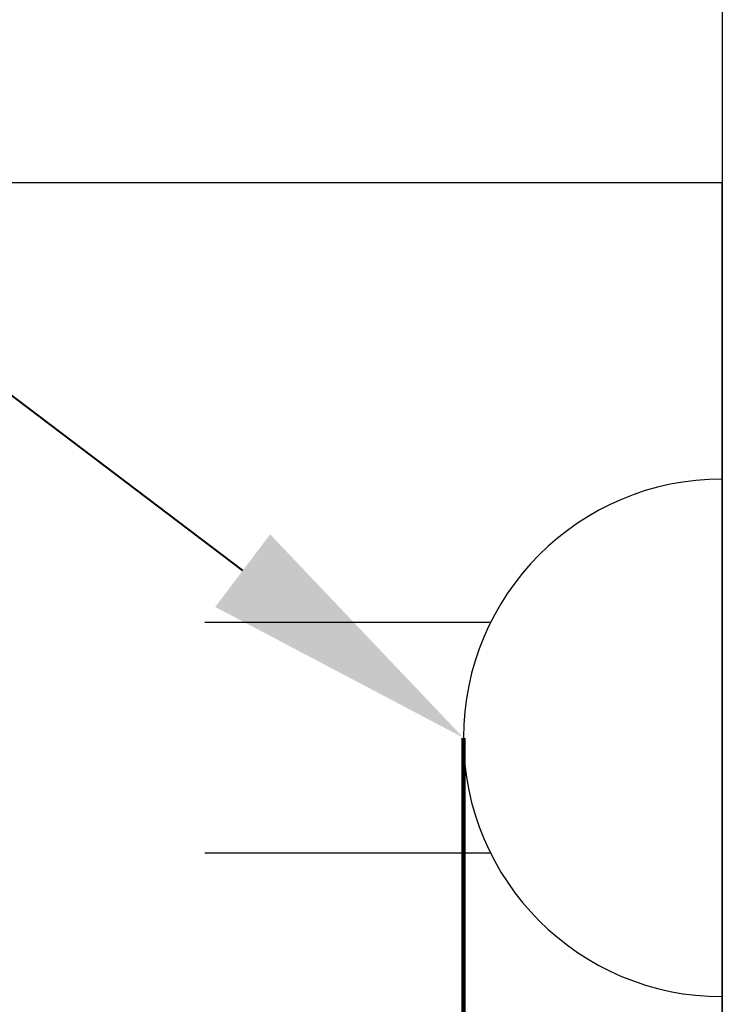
# Model space of a CAD drawing. Header units: metres. Extents: x 75097 to 220695, y -1557923 to -1361206.
# Drawn here: x 112110 to 112617, y -1421404 to -1420694 of the extents above; entities that cross this region are included whole.
import ezdxf
from ezdxf import colors
from ezdxf.entities.mleader import LeaderData, LeaderLine
from ezdxf.math import Vec2, Vec3

# ---------------------------------------------------------------- set-up
doc = ezdxf.new("R2010")
doc.units = ezdxf.units.M
doc.layers.get('0').update_dxf_attribs({"lineweight": 0})
for name, color, linetype, lineweight in [('A-100 - Copy$0$Medical Equipment and Furniture', 8, 'Continuous', 0), ('A-100 - Copy$0$NEW Wall', 8, 'Continuous', 5), ('A-100 - Copy$0$Walls', 8, 'Continuous', 0)]:
    doc.layers.add(name, color=color, linetype=linetype, lineweight=lineweight)
doc.layers.add('E-POWR', color=7, linetype='Continuous', lineweight=9, true_color=0x4e7e3e)
doc.layers.add('E-PW', color=7, linetype='Continuous', lineweight=9, true_color=0x4e7e3e)
doc.styles.get("Standard").update_dxf_attribs({"font": 'GOTHIC.TTF'})

# ---------------------------------------------------------------- blocks, each defined once
blk = doc.blocks.new('GI-041_dwg_E-SKT2-3902840-GI-041')
at = {"layer": 'E-POWR'}
blk.add_line((0.1982, -0.00002), (-0.1982, -0.00002), dxfattribs=at)
at = {"layer": 'E-PW'}
for p, q in [((-0.08788, 0.17652), (-0.08788, 0.39435)), ((0.08779, 0.17657), (0.08779, 0.3944)), ((-0.14657, -0.00004), (0.14657, -0.00004))]:
    blk.add_line(p, q, dxfattribs=at)
blk.add_arc((0, 0), 0.19719, 0.0142, 180.0142, dxfattribs=at)
blk = doc.blocks.new('*X118')
for p, q in [((13, 1), (13, 1)), ((13, 1), (13, 1)), ((13, 1), (13, 1)), ((13, 1), (13, 1)), ((13, 1), (13, 1)), ((13, 1), (13, 1)), ((13, 1), (13, 1)), ((13, 1), (13, 1)), ((13, 1), (13, 1)), ((13, 1), (13, 1)), ((13, 1), (13, 1)), ((13, 1), (13, 1)), ((13, 1), (13, 1)), ((13, 1), (13, 1)), ((13, 1), (13, 1)), ((13, 1), (14, 1)), ((13, 1), (14, 1)), ((13, 1), (14, 1)), ((13, 1), (13, 1)), ((13, 1), (13, 1)), ((13, 1), (13, 1)), ((13, 1), (13, 1)), ((13, 1), (13, 1)), ((13, 1), (13, 1)), ((13, 1), (13, 1)), ((13, 1), (13, 1)), ((13, 1), (13, 1)), ((13, 1), (13, 1)), ((13, 1), (13, 1)), ((13, 1), (13, 1)), ((13, 1), (13, 1)), ((13, 1), (13, 1)), ((13, 1), (13, 1)), ((13, 1), (13, 1)), ((13, 1), (13, 1)), ((13, 1), (13, 1)), ((13, 1), (13, 1)), ((13, 1), (13, 1)), ((13, 1), (13, 1)), ((13, 1), (13, 1)), ((13, 1), (13, 1)), ((13, 1), (13, 1)), ((13, 1), (13, 1)), ((13, 1), (13, 1)), ((13, 1), (13, 1)), ((13, 1), (13, 1)), ((13, 1), (13, 1)), ((13, 1), (13, 1)), ((13, 1), (13, 1)), ((13, 1), (13, 1)), ((13, 1), (13, 1)), ((13, 1), (13, 1)), ((13, 1), (13, 1)), ((13, 1), (13, 1)), ((13, 1), (13, 1)), ((13, 1), (13, 1)), ((13, 1), (13, 1)), ((13, 1), (13, 1)), ((13, 1), (13, 1)), ((13, 1), (13, 1)), ((13, 1), (13, 1)), ((13, 1), (13, 1)), ((13, 1), (13, 1)), ((13, 1), (13, 1)), ((13, 1), (13, 1)), ((13, 1), (13, 1)), ((13, 1), (13, 1)), ((13, 1), (13, 1)), ((13, 1), (13, 1)), ((13, 1), (13, 1)), ((13, 1), (13, 1)), ((13, 1), (13, 1)), ((13, 1), (13, 1)), ((13, 1), (13, 1)), ((13, 1), (13, 1)), ((13, 1), (13, 1)), ((13, 1), (13, 1)), ((13, 1), (13, 1)), ((13, 1), (13, 1)), ((13, 1), (13, 1)), ((13, 1), (13, 1)), ((13, 1), (13, 1)), ((13, 1), (13, 1)), ((13, 1), (13, 1)), ((13, 1), (13, 1)), ((13, 1), (13, 1)), ((13, 1), (13, 1)), ((13, 1), (13, 1)), ((13, 1), (13, 1)), ((13, 1), (13, 1)), ((13, 1), (13, 1)), ((13, 1), (13, 1)), ((13, 1), (13, 1)), ((13, 1), (13, 1)), ((13, 1), (13, 1)), ((13, 1), (13, 1)), ((13, 1), (13, 1)), ((13, 1), (13, 1)), ((13, 1), (13, 1)), ((13, 1), (13, 1)), ((13, 1), (13, 1)), ((13, 1), (13, 1)), ((13, 1), (13, 1)), ((13, 1), (13, 1)), ((13, 1), (13, 1)), ((13, 1), (13, 1)), ((13, 1), (13, 1)), ((13, 1), (13, 1)), ((13, 1), (13, 1)), ((13, 1), (13, 1)), ((13, 1), (13, 1)), ((13, 1), (13, 1)), ((13, 1), (13, 1)), ((13, 1), (13, 1)), ((13, 1), (13, 1)), ((13, 1), (13, 1)), ((13, 1), (13, 1)), ((13, 1), (13, 1)), ((13, 1), (13, 1)), ((13, 1), (13, 1)), ((13, 1), (13, 1)), ((13, 1), (13, 1)), ((13, 1), (13, 1)), ((13, 1), (14, 1)), ((13, 0), (13, 0)), ((13, 0), (13, 0)), ((13, 0), (13, 0)), ((13, 0), (13, 0)), ((13, 0), (13, 0)), ((13, 0), (13, 0)), ((13, 0), (13, 0)), ((13, 0), (13, 0)), ((13, 0), (13, 0)), ((13, 0), (13, 0)), ((13, 0), (13, 0)), ((13, 0), (13, 0)), ((13, 0), (13, 0)), ((13, 0), (13, 0)), ((13, 0), (13, 0)), ((13, 0), (13, 0)), ((13, 0), (13, 0)), ((13, 0), (13, 0)), ((13, 0), (13, 0)), ((13, 0), (13, 0)), ((13, 0), (13, 0)), ((13, 0), (13, 0)), ((13, 0), (13, 0)), ((13, 0), (13, 0)), ((13, 0), (13, 0)), ((13, 0), (13, 0)), ((13, 0), (13, 0)), ((13, 0), (13, 0)), ((13, 0), (13, 0)), ((13, 0), (13, 0)), ((13, 0), (13, 0)), ((13, 0), (13, 0)), ((13, 0), (13, 0)), ((13, 0), (13, 0)), ((13, 0), (13, 0)), ((13, 0), (13, 0)), ((13, 0), (13, 0)), ((13, 0), (13, 0)), ((13, 0), (13, 0)), ((13, 0), (13, 0)), ((13, 0), (13, 0)), ((13, 0), (13, 0)), ((13, 0), (13, 0)), ((13, 0), (13, 0)), ((13, 0), (13, 0)), ((13, 0), (13, 0)), ((13, 0), (13, 0)), ((13, 0), (13, 0)), ((13, 0), (14, 0)), ((13, 0), (14, 0)), ((13, 0), (13, 0)), ((13, 0), (14, 0)), ((14, 1), (14, 1)), ((14, 1), (14, 1)), ((14, 1), (14, 1)), ((14, 1), (14, 1)), ((14, 1), (14, 1)), ((14, 1), (14, 1)), ((14, 1), (14, 1)), ((14, 1), (14, 1)), ((14, 1), (14, 1)), ((14, 1), (14, 1)), ((14, 1), (14, 1)), ((14, 1), (14, 1)), ((14, 1), (14, 1)), ((14, 1), (14, 1)), ((14, 1), (14, 1)), ((14, 1), (14, 1)), ((14, 1), (14, 1)), ((14, 1), (14, 1)), ((14, 1), (14, 1)), ((14, 1), (14, 1)), ((14, 1), (14, 1)), ((14, 1), (14, 1)), ((14, 1), (14, 1)), ((14, 1), (14, 1)), ((14, 1), (14, 1)), ((14, 1), (14, 1)), ((14, 1), (14, 1)), ((14, 1), (14, 1)), ((14, 1), (14, 1)), ((14, 1), (14, 1)), ((14, 1), (14, 1)), ((14, 1), (14, 1)), ((14, 1), (14, 1)), ((14, 1), (14, 1)), ((14, 1), (14, 1)), ((14, 1), (14, 1)), ((14, 1), (14, 1)), ((14, 1), (14, 1)), ((14, 1), (14, 1)), ((14, 1), (14, 1)), ((14, 1), (14, 1)), ((14, 1), (14, 1)), ((14, 1), (14, 1)), ((14, 1), (14, 1)), ((14, 1), (14, 1)), ((14, 1), (14, 1)), ((14, 1), (14, 1)), ((14, 1), (14, 1)), ((14, 1), (14, 1)), ((14, 1), (14, 1)), ((14, 1), (14, 1)), ((14, 1), (14, 1)), ((14, 1), (14, 1)), ((14, 1), (14, 1)), ((14, 1), (14, 1)), ((14, 1), (14, 1)), ((14, 1), (14, 1)), ((14, 1), (14, 1)), ((14, 1), (14, 1)), ((14, 1), (14, 1)), ((14, 1), (14, 1)), ((14, 1), (14, 1)), ((14, 1), (14, 1)), ((14, 1), (14, 1)), ((14, 1), (14, 1)), ((14, 1), (14, 1)), ((14, 1), (14, 1)), ((14, 1), (14, 1)), ((14, 1), (14, 1)), ((14, 1), (14, 1)), ((14, 1), (14, 1)), ((14, 1), (14, 1)), ((14, 1), (14, 1)), ((14, 1), (14, 1)), ((14, 1), (14, 1)), ((14, 1), (14, 1)), ((14, 1), (14, 1)), ((14, 1), (14, 1)), ((14, 1), (14, 1)), ((14, 1), (14, 1)), ((14, 1), (14, 1)), ((14, 1), (14, 1)), ((14, 1), (14, 1)), ((14, 1), (14, 1)), ((14, 1), (14, 1)), ((14, 1), (14, 1)), ((14, 1), (14, 1)), ((14, 1), (14, 1)), ((14, 1), (14, 1)), ((14, 1), (14, 1)), ((14, 1), (14, 1)), ((14, 1), (14, 1)), ((14, 1), (14, 1)), ((14, 1), (14, 1)), ((14, 0), (14, 0)), ((14, 0), (14, 0)), ((14, 0), (14, 0)), ((14, 0), (14, 0)), ((14, 0), (14, 0)), ((14, 0), (14, 0)), ((14, 0), (14, 0)), ((14, 0), (14, 0)), ((14, 0), (14, 0)), ((14, 0), (14, 0)), ((14, 0), (14, 0)), ((14, 0), (14, 0)), ((14, 0), (14, 0)), ((14, 0), (14, 0)), ((14, 0), (14, 0)), ((14, 0), (14, 0)), ((14, 0), (14, 0)), ((14, 0), (14, 0)), ((14, 0), (14, 0)), ((14, 0), (14, 0)), ((14, 0), (14, 0)), ((14, 0), (14, 0)), ((14, 0), (14, 0)), ((14, 0), (14, 0)), ((14, 0), (14, 0)), ((14, 0), (14, 0)), ((14, 0), (14, 0)), ((14, 0), (14, 0)), ((14, 0), (14, 0)), ((14, 0), (14, 0)), ((14, 0), (14, 0)), ((14, 0), (14, 0)), ((14, 0), (14, 0)), ((14, 0), (14, 0)), ((14, 0), (14, 0)), ((14, 0), (14, 0)), ((14, 0), (14, 0)), ((14, 0), (14, 0)), ((14, 0), (14, 0)), ((14, 0), (14, 0)), ((14, 0), (14, 0)), ((14, 0), (14, 0)), ((14, 0), (14, 0)), ((14, 0), (14, 0)), ((14, 0), (14, 0)), ((14, 0), (14, 0)), ((14, 0), (14, 0)), ((14, 0), (14, 0)), ((13, 0), (13, 0)), ((13, 0), (14, 0)), ((13, 0), (13, 0)), ((13, 0), (14, 0)), ((13, 0), (13, 0)), ((13, 0), (14, 0)), ((13, 0), (13, 0)), ((13, 0), (13, 0)), ((13, 0), (13, 0)), ((13, 0), (13, 0)), ((13, 0), (14, 0)), ((13, 0), (13, 0)), ((13, 0), (14, 0)), ((13, 0), (13, 0)), ((13, 0), (14, 0)), ((13, 0), (13, 0)), ((13, 0), (14, 0)), ((13, 0), (13, 0)), ((13, 0), (14, 0)), ((13, 0), (13, 0)), ((13, 0), (14, 0)), ((13, 0), (13, 0)), ((13, 0), (14, 0)), ((13, 0), (13, 0)), ((13, 0), (13, 0)), ((13, 0), (13, 0)), ((13, 0), (14, 0)), ((13, 0), (13, 0)), ((13, 0), (14, 0)), ((13, 0), (13, 0)), ((13, 0), (14, 0)), ((13, 0), (13, 0)), ((13, 0), (14, 0)), ((13, 0), (13, 0)), ((13, 0), (13, 0)), ((13, 0), (13, 0)), ((13, 0), (13, 0)), ((13, 0), (13, 0)), ((13, 0), (13, 0)), ((13, 0), (13, 0)), ((13, 0), (13, 0)), ((13, 0), (13, 0)), ((13, 0), (13, 0)), ((13, 0), (13, 0)), ((13, 0), (13, 0)), ((13, 0), (13, 0)), ((13, 0), (13, 0)), ((13, 0), (13, 0)), ((13, 0), (13, 0)), ((13, 0), (13, 0)), ((13, 0), (13, 0)), ((13, 0), (13, 0)), ((13, 0), (13, 0)), ((13, 0), (13, 0)), ((13, 0), (13, 0)), ((13, 0), (13, 0)), ((13, 0), (13, 0)), ((13, 0), (13, 0)), ((13, 0), (13, 0)), ((13, 0), (13, 0)), ((13, 0), (13, 0)), ((13, 0), (13, 0)), ((13, 0), (13, 0)), ((13, 0), (13, 0)), ((13, -1), (13, -1)), ((13, -1), (13, -1)), ((13, -1), (13, -1)), ((13, -1), (13, -1)), ((13, -1), (13, -1)), ((13, -1), (14, -1)), ((13, -1), (13, -1)), ((14, 0), (14, 0)), ((14, 0), (14, 0)), ((14, 0), (14, 0)), ((14, 0), (14, 0)), ((14, 0), (14, 0)), ((14, 0), (14, 0)), ((14, 0), (14, 0)), ((14, 0), (14, 0)), ((14, 0), (14, 0)), ((14, 0), (14, 0)), ((14, 0), (14, 0)), ((14, 0), (14, 0)), ((14, 0), (14, 0)), ((14, 0), (14, 0)), ((14, 0), (14, 0)), ((13, 0), (14, 0)), ((14, 0), (14, 0)), ((14, 0), (14, 0)), ((14, 0), (14, 0)), ((14, 0), (14, 0)), ((14, 0), (14, 0)), ((14, 0), (14, 0)), ((14, 0), (14, 0)), ((14, 0), (14, 0)), ((14, 0), (14, 0)), ((14, 0), (14, 0)), ((14, 0), (14, 0)), ((14, 0), (14, 0)), ((14, 0), (14, 0)), ((14, 0), (14, 0)), ((14, 0), (14, 0)), ((14, 0), (14, 0)), ((14, 0), (14, 0)), ((14, 0), (14, 0)), ((14, 0), (14, 0)), ((14, 0), (14, 0)), ((14, 0), (14, 0)), ((14, 0), (14, 0)), ((14, 0), (14, 0)), ((14, 0), (14, 0)), ((14, 0), (14, 0)), ((14, 0), (14, 0)), ((14, 0), (14, 0)), ((14, 0), (14, 0)), ((14, 0), (14, 0)), ((14, 0), (14, 0)), ((14, 0), (14, 0)), ((14, 0), (14, 0)), ((14, 0), (14, 0)), ((14, 0), (14, 0)), ((14, -1), (14, -1)), ((14, -1), (14, -1)), ((14, -1), (14, -1)), ((14, -1), (14, -1)), ((14, -1), (14, -1))]:
    blk.add_line(p, q)
blk = doc.blocks.new('*X117')
for p, q in [((5, 3), (5, 3)), ((5, 3), (5, 3)), ((5, 3), (5, 3)), ((5, 3), (5, 3)), ((5, 3), (5, 3)), ((5, 3), (5, 3)), ((5, 3), (5, 3)), ((5, 3), (5, 3)), ((5, 3), (5, 3)), ((5, 3), (5, 3)), ((5, 3), (5, 3)), ((5, 3), (5, 3)), ((5, 3), (5, 3)), ((5, 3), (5, 3)), ((5, 3), (5, 3)), ((5, 3), (5, 3)), ((5, 3), (5, 3)), ((5, 3), (5, 3)), ((5, 3), (5, 3)), ((5, 3), (5, 3)), ((5, 3), (5, 3)), ((5, 3), (5, 3)), ((5, 3), (5, 3)), ((5, 3), (5, 3)), ((5, 3), (5, 3)), ((5, 3), (5, 3)), ((5, 3), (5, 3)), ((5, 3), (5, 3)), ((5, 3), (5, 3)), ((5, 3), (5, 3)), ((5, 3), (5, 3)), ((5, 3), (5, 3)), ((5, 3), (5, 3)), ((5, 3), (5, 3)), ((5, 3), (5, 3)), ((5, 3), (5, 3)), ((5, 3), (5, 3)), ((5, 3), (5, 3)), ((5, 3), (5, 3)), ((5, 3), (5, 3)), ((5, 3), (5, 3)), ((5, 3), (5, 3)), ((5, 3), (5, 3)), ((5, 3), (5, 3)), ((5, 3), (5, 3)), ((5, 3), (5, 3)), ((5, 3), (5, 3)), ((5, 3), (5, 3)), ((5, 3), (5, 3)), ((5, 3), (5, 3)), ((5, 3), (5, 3)), ((5, 3), (5, 3)), ((5, 3), (5, 3)), ((5, 3), (5, 3)), ((5, 3), (5, 3)), ((5, 3), (5, 3)), ((5, 3), (5, 3)), ((5, 3), (5, 3)), ((5, 3), (5, 3)), ((5, 3), (5, 3)), ((5, 3), (5, 3)), ((5, 3), (5, 3)), ((5, 3), (5, 3)), ((5, 3), (5, 3)), ((5, 3), (5, 3)), ((5, 3), (5, 3)), ((6, 3), (5, 3)), ((5, 3), (5, 3)), ((6, 3), (5, 3)), ((5, 3), (5, 3)), ((6, 3), (5, 3)), ((5, 3), (5, 3)), ((6, 3), (5, 3)), ((5, 3), (5, 3)), ((5, 3), (5, 3)), ((5, 3), (5, 3)), ((5, 3), (5, 3)), ((5, 3), (5, 3)), ((5, 3), (5, 3)), ((5, 3), (5, 3)), ((5, 3), (5, 3)), ((5, 3), (5, 3)), ((5, 3), (5, 3)), ((5, 3), (5, 3)), ((5, 3), (5, 3)), ((5, 3), (5, 3)), ((5, 3), (5, 3)), ((5, 3), (5, 3)), ((5, 3), (5, 3)), ((5, 3), (5, 3)), ((5, 3), (5, 3)), ((5, 3), (5, 3)), ((5, 3), (5, 3)), ((5, 3), (5, 3)), ((5, 3), (5, 3)), ((5, 3), (5, 3)), ((6, 3), (6, 3)), ((6, 3), (6, 3)), ((6, 3), (6, 3)), ((6, 3), (6, 3)), ((6, 3), (6, 3)), ((6, 3), (6, 3)), ((6, 3), (6, 3)), ((6, 3), (6, 3)), ((6, 3), (6, 3)), ((6, 3), (6, 3)), ((6, 3), (6, 3)), ((6, 3), (6, 3)), ((6, 3), (6, 3)), ((6, 3), (6, 3)), ((6, 3), (6, 3)), ((6, 3), (6, 3)), ((6, 3), (6, 3)), ((6, 3), (6, 3)), ((6, 3), (6, 3)), ((6, 3), (6, 3)), ((6, 3), (6, 3)), ((6, 3), (6, 3)), ((6, 3), (6, 3)), ((6, 3), (6, 3)), ((6, 3), (6, 3)), ((6, 3), (6, 3)), ((6, 3), (6, 3)), ((6, 3), (6, 3)), ((6, 3), (6, 3)), ((6, 3), (6, 3)), ((6, 3), (6, 3)), ((6, 3), (6, 3)), ((6, 3), (6, 3)), ((6, 3), (6, 3)), ((6, 3), (6, 3)), ((6, 3), (6, 3)), ((6, 3), (6, 3)), ((6, 3), (6, 3)), ((6, 3), (6, 3)), ((6, 3), (6, 3)), ((6, 3), (6, 3)), ((6, 3), (6, 3)), ((6, 3), (6, 3)), ((6, 3), (6, 3)), ((6, 3), (6, 3)), ((6, 3), (6, 3)), ((6, 3), (6, 3)), ((6, 3), (6, 3)), ((6, 3), (6, 3)), ((6, 3), (6, 3)), ((6, 3), (6, 3)), ((6, 3), (6, 3)), ((6, 3), (6, 3)), ((6, 3), (6, 3)), ((6, 3), (6, 3)), ((6, 3), (6, 3)), ((6, 3), (6, 3)), ((6, 3), (6, 3)), ((6, 3), (6, 3)), ((6, 3), (6, 3)), ((6, 3), (6, 3)), ((6, 3), (6, 3)), ((6, 3), (6, 3)), ((6, 3), (6, 3)), ((6, 3), (6, 3)), ((6, 3), (6, 3)), ((6, 3), (6, 3)), ((6, 3), (6, 3)), ((6, 3), (6, 3)), ((6, 3), (6, 3)), ((6, 3), (6, 3)), ((6, 3), (6, 3)), ((6, 3), (6, 3)), ((6, 3), (6, 3)), ((6, 3), (6, 3)), ((6, 3), (6, 3)), ((6, 3), (6, 3)), ((6, 3), (6, 3)), ((6, 3), (6, 3)), ((6, 3), (6, 3)), ((6, 3), (6, 3)), ((6, 3), (6, 3)), ((6, 3), (6, 3)), ((6, 3), (6, 3)), ((6, 3), (6, 3)), ((6, 3), (6, 3)), ((6, 3), (6, 3)), ((6, 3), (6, 3)), ((6, 3), (6, 3)), ((6, 3), (6, 3)), ((6, 3), (6, 3)), ((6, 3), (6, 3)), ((6, 3), (6, 3)), ((6, 3), (6, 3)), ((6, 3), (6, 3)), ((6, 3), (6, 3)), ((6, 3), (6, 3)), ((6, 3), (6, 3)), ((6, 3), (6, 3)), ((6, 3), (6, 3)), ((6, 3), (6, 3)), ((6, 3), (6, 3)), ((6, 3), (6, 3)), ((6, 3), (6, 3)), ((6, 3), (6, 3)), ((6, 3), (6, 3)), ((6, 3), (6, 3)), ((6, 3), (6, 3)), ((6, 3), (6, 3)), ((6, 3), (6, 3)), ((6, 3), (6, 3)), ((6, 3), (6, 3)), ((6, 3), (6, 3)), ((6, 3), (6, 3)), ((6, 3), (6, 3)), ((6, 3), (6, 3)), ((6, 3), (6, 3)), ((6, 3), (6, 3)), ((6, 3), (6, 3)), ((6, 3), (6, 3)), ((6, 3), (6, 3)), ((6, 3), (6, 3)), ((6, 3), (6, 3)), ((6, 3), (6, 3)), ((6, 3), (6, 3)), ((6, 3), (6, 3)), ((6, 3), (6, 3)), ((6, 3), (6, 3)), ((6, 3), (6, 3)), ((6, 3), (6, 3)), ((6, 3), (6, 3)), ((6, 3), (6, 3)), ((6, 3), (6, 3)), ((6, 3), (6, 3)), ((6, 3), (6, 3)), ((6, 3), (6, 3)), ((6, 3), (6, 3)), ((6, 3), (6, 3)), ((6, 3), (6, 3)), ((6, 3), (6, 3)), ((6, 3), (6, 3)), ((6, 3), (6, 3)), ((6, 3), (6, 3)), ((6, 3), (6, 3)), ((6, 3), (6, 3)), ((6, 3), (6, 3)), ((6, 3), (6, 3)), ((6, 3), (6, 3)), ((6, 3), (6, 3)), ((6, 3), (6, 3)), ((6, 3), (6, 3)), ((6, 3), (6, 3)), ((6, 3), (6, 3)), ((6, 3), (6, 3)), ((6, 3), (6, 3)), ((6, 3), (6, 3)), ((6, 3), (6, 3)), ((6, 3), (6, 3)), ((6, 3), (6, 3)), ((6, 3), (6, 3)), ((6, 3), (6, 3)), ((6, 3), (6, 3)), ((6, 3), (6, 3)), ((6, 3), (6, 3)), ((6, 3), (6, 3)), ((6, 3), (6, 3)), ((6, 3), (6, 3)), ((6, 3), (6, 3)), ((6, 3), (6, 3)), ((6, 3), (6, 3)), ((6, 3), (6, 3)), ((6, 3), (6, 3)), ((6, 3), (6, 3)), ((6, 3), (6, 3)), ((6, 3), (6, 3)), ((6, 3), (6, 3)), ((6, 3), (6, 3)), ((6, 3), (6, 3)), ((6, 3), (6, 3)), ((6, 3), (6, 3)), ((6, 3), (6, 3)), ((6, 3), (6, 3)), ((6, 3), (6, 3)), ((6, 3), (6, 3)), ((6, 3), (6, 3)), ((6, 3), (6, 3)), ((6, 3), (6, 3)), ((6, 3), (6, 3)), ((6, 3), (6, 3)), ((6, 3), (6, 3)), ((6, 3), (6, 3)), ((6, 3), (6, 3)), ((6, 3), (6, 3)), ((6, 3), (6, 3)), ((6, 3), (6, 3)), ((6, 3), (6, 3)), ((6, 3), (6, 3)), ((6, 3), (6, 3)), ((6, 3), (6, 3)), ((6, 3), (6, 3)), ((6, 3), (6, 3)), ((6, 3), (6, 3)), ((6, 3), (6, 3)), ((6, 3), (6, 3)), ((6, 3), (5, 3)), ((6, 3), (5, 3)), ((6, 3), (5, 3)), ((6, 3), (5, 3)), ((6, 3), (5, 3)), ((6, 3), (6, 3)), ((6, 3), (6, 3)), ((6, 3), (6, 3)), ((6, 3), (6, 3)), ((6, 3), (6, 3)), ((6, 3), (6, 3)), ((6, 3), (6, 3)), ((6, 3), (6, 3)), ((6, 3), (6, 3)), ((6, 3), (6, 3)), ((6, 3), (6, 3)), ((6, 3), (6, 3)), ((6, 3), (6, 3)), ((6, 3), (6, 3)), ((6, 3), (6, 3)), ((6, 3), (6, 3)), ((6, 3), (6, 3)), ((6, 3), (6, 3)), ((6, 3), (6, 3)), ((6, 3), (6, 3)), ((6, 3), (6, 3)), ((6, 3), (6, 3)), ((6, 3), (6, 3)), ((6, 3), (6, 3)), ((6, 3), (6, 3)), ((6, 3), (6, 3)), ((6, 3), (6, 3)), ((6, 3), (6, 3)), ((6, 3), (6, 3)), ((6, 3), (6, 3)), ((6, 3), (6, 3)), ((6, 3), (6, 3)), ((6, 3), (6, 3)), ((6, 3), (6, 3)), ((6, 3), (6, 3)), ((6, 3), (6, 3)), ((6, 3), (6, 3)), ((6, 3), (6, 3)), ((6, 3), (6, 3)), ((6, 3), (6, 3)), ((6, 3), (6, 3)), ((6, 3), (6, 3)), ((6, 3), (6, 3)), ((6, 3), (6, 3)), ((6, 3), (6, 3)), ((6, 3), (6, 3)), ((6, 3), (6, 3)), ((6, 3), (6, 3)), ((6, 3), (6, 3)), ((6, 3), (6, 3)), ((6, 3), (6, 3)), ((6, 3), (6, 3)), ((6, 3), (6, 3)), ((6, 3), (6, 3)), ((6, 3), (6, 3)), ((6, 3), (6, 3)), ((6, 3), (6, 3)), ((6, 3), (6, 3)), ((6, 3), (6, 3)), ((6, 3), (6, 3)), ((6, 3), (6, 3)), ((6, 3), (6, 3)), ((6, 3), (6, 3)), ((6, 3), (6, 3)), ((6, 3), (6, 3)), ((6, 3), (6, 3)), ((6, 3), (6, 3)), ((6, 3), (6, 3)), ((6, 3), (6, 3)), ((6, 3), (6, 3)), ((6, 3), (6, 3)), ((6, 3), (6, 3)), ((6, 3), (6, 3)), ((6, 3), (6, 3)), ((6, 3), (6, 3)), ((6, 3), (6, 3)), ((6, 3), (6, 3)), ((6, 3), (6, 3)), ((6, 3), (6, 3)), ((6, 3), (6, 3)), ((6, 3), (6, 3)), ((6, 3), (6, 3)), ((6, 3), (6, 3)), ((6, 3), (6, 3)), ((6, 3), (6, 3)), ((6, 3), (6, 3)), ((6, 3), (6, 3)), ((6, 3), (6, 3)), ((6, 3), (6, 3)), ((6, 3), (6, 3)), ((6, 3), (6, 3)), ((6, 3), (6, 3)), ((6, 3), (6, 3)), ((6, 3), (6, 3)), ((6, 3), (6, 3)), ((6, 3), (6, 3)), ((6, 3), (6, 3)), ((6, 3), (6, 3)), ((6, 3), (6, 3)), ((6, 3), (6, 3)), ((6, 3), (6, 3)), ((6, 3), (6, 3)), ((6, 3), (6, 3)), ((6, 3), (6, 3)), ((6, 3), (6, 3)), ((6, 3), (6, 3)), ((6, 3), (6, 3)), ((6, 3), (6, 3)), ((6, 3), (6, 3)), ((6, 3), (6, 3)), ((6, 3), (6, 3)), ((6, 3), (6, 3)), ((6, 3), (6, 3)), ((6, 3), (6, 3)), ((6, 3), (6, 3)), ((6, 3), (6, 3)), ((6, 3), (6, 3)), ((6, 3), (6, 3)), ((6, 3), (6, 3)), ((6, 3), (6, 3)), ((6, 3), (6, 3)), ((6, 3), (6, 3)), ((6, 3), (6, 3)), ((6, 3), (6, 3)), ((6, 3), (6, 3)), ((6, 3), (6, 3)), ((6, 3), (6, 3)), ((6, 3), (6, 3)), ((6, 3), (6, 3)), ((6, 3), (6, 3)), ((6, 3), (6, 3)), ((6, 3), (6, 3)), ((6, 3), (6, 3)), ((6, 3), (6, 3)), ((6, 3), (6, 3)), ((6, 3), (6, 3)), ((6, 3), (6, 3)), ((6, 3), (6, 3)), ((6, 3), (6, 3)), ((6, 3), (6, 3)), ((6, 3), (6, 3)), ((6, 3), (6, 3)), ((6, 3), (6, 3)), ((6, 3), (6, 3)), ((6, 3), (6, 3)), ((6, 3), (6, 3)), ((6, 3), (6, 3)), ((6, 3), (6, 3)), ((6, 3), (6, 3)), ((6, 3), (6, 3)), ((6, 3), (6, 3)), ((6, 3), (6, 3)), ((6, 3), (6, 3)), ((6, 3), (6, 3)), ((6, 3), (6, 3)), ((6, 3), (6, 3)), ((6, 3), (6, 3)), ((6, 3), (6, 3)), ((6, 3), (6, 3)), ((6, 3), (6, 3)), ((6, 3), (6, 3)), ((6, 3), (6, 3)), ((6, 3), (6, 3)), ((6, 3), (6, 3)), ((6, 3), (6, 3)), ((6, 3), (6, 3)), ((6, 3), (6, 3)), ((6, 3), (6, 3)), ((6, 3), (6, 3)), ((6, 3), (6, 3)), ((6, 3), (6, 3)), ((6, 3), (6, 3)), ((6, 3), (6, 3)), ((6, 3), (6, 3)), ((6, 3), (6, 3)), ((6, 3), (6, 3)), ((6, 3), (6, 3)), ((6, 3), (6, 3)), ((6, 3), (6, 3)), ((6, 3), (6, 3)), ((6, 3), (6, 3)), ((6, 3), (6, 3)), ((6, 3), (6, 3)), ((6, 3), (6, 3)), ((6, 3), (6, 3)), ((6, 3), (6, 3)), ((6, 3), (6, 3)), ((6, 3), (6, 3)), ((6, 3), (6, 3)), ((6, 3), (6, 3)), ((6, 3), (6, 3)), ((6, 3), (6, 3)), ((6, 3), (6, 3)), ((6, 3), (6, 3)), ((6, 3), (6, 3)), ((6, 3), (6, 3)), ((6, 3), (6, 3)), ((6, 3), (6, 3)), ((6, 3), (6, 3)), ((6, 3), (6, 3)), ((6, 3), (6, 3)), ((6, 3), (6, 3)), ((6, 3), (6, 3)), ((6, 3), (6, 3)), ((6, 3), (6, 3)), ((6, 3), (6, 3)), ((6, 3), (6, 3)), ((6, 3), (6, 3)), ((6, 3), (6, 3)), ((6, 3), (6, 3)), ((6, 3), (6, 3)), ((6, 3), (6, 3)), ((6, 3), (6, 3)), ((6, 3), (6, 3)), ((6, 3), (6, 3)), ((6, 3), (6, 3)), ((6, 3), (6, 3)), ((6, 3), (6, 3)), ((6, 3), (6, 3)), ((6, 3), (6, 3)), ((6, 3), (6, 3)), ((6, 3), (6, 3)), ((6, 3), (6, 3)), ((6, 3), (6, 3)), ((6, 3), (6, 3)), ((6, 3), (6, 3)), ((6, 3), (6, 3)), ((6, 3), (6, 3)), ((6, 3), (6, 3)), ((6, 3), (6, 3)), ((6, 3), (6, 3)), ((6, 3), (6, 3)), ((6, 3), (6, 3)), ((6, 3), (6, 3)), ((6, 3), (6, 3)), ((6, 3), (6, 3)), ((6, 3), (6, 3)), ((6, 3), (6, 3)), ((6, 3), (6, 3)), ((6, 3), (6, 3)), ((6, 3), (6, 3)), ((6, 3), (6, 3)), ((6, 3), (6, 3)), ((6, 3), (6, 3)), ((6, 3), (6, 3)), ((6, 3), (6, 3)), ((6, 3), (6, 3)), ((6, 3), (6, 3)), ((6, 3), (6, 3)), ((6, 3), (6, 3)), ((6, 3), (6, 3)), ((6, 3), (6, 3)), ((6, 3), (6, 3)), ((6, 3), (6, 3)), ((6, 3), (6, 3)), ((6, 3), (6, 3)), ((6, 3), (6, 3)), ((6, 3), (6, 3)), ((6, 3), (6, 3)), ((6, 3), (6, 3)), ((6, 3), (6, 3)), ((6, 3), (6, 3)), ((6, 3), (6, 3)), ((6, 3), (6, 3)), ((6, 3), (6, 3)), ((6, 3), (6, 3)), ((6, 3), (6, 3)), ((6, 3), (6, 3)), ((6, 3), (6, 3)), ((6, 3), (6, 3)), ((6, 3), (6, 3)), ((6, 3), (6, 3)), ((6, 3), (6, 3)), ((6, 3), (6, 3)), ((6, 3), (6, 3)), ((6, 3), (6, 3)), ((6, 3), (6, 3)), ((6, 3), (6, 3)), ((6, 3), (6, 3)), ((6, 3), (6, 3)), ((6, 3), (6, 3)), ((6, 3), (6, 3)), ((6, 3), (6, 3)), ((6, 3), (6, 3)), ((6, 3), (6, 3)), ((6, 3), (6, 3)), ((6, 3), (6, 3)), ((6, 3), (6, 3)), ((6, 3), (6, 3)), ((6, 3), (6, 3)), ((6, 3), (6, 3)), ((6, 3), (6, 3)), ((6, 3), (6, 3)), ((6, 3), (6, 3)), ((6, 3), (6, 3)), ((6, 3), (6, 3)), ((6, 3), (6, 3)), ((6, 3), (6, 3)), ((6, 3), (6, 3)), ((6, 3), (6, 3)), ((6, 3), (6, 3)), ((6, 3), (6, 3)), ((6, 3), (6, 3)), ((6, 3), (6, 3)), ((6, 3), (6, 3)), ((6, 3), (6, 3)), ((6, 3), (6, 3)), ((6, 3), (6, 3)), ((6, 3), (6, 3)), ((6, 3), (6, 3)), ((6, 3), (6, 3)), ((6, 3), (6, 3)), ((6, 3), (6, 3)), ((6, 3), (6, 3)), ((6, 3), (6, 3)), ((6, 3), (6, 3)), ((6, 3), (6, 3))]:
    blk.add_line(p, q)
blk = doc.blocks.new('A-100 - Copy$0$GF21043-P')
for p, q in [((0.8, 0.75), (-0.8, 0.75)), ((0.8, 0), (0.8, 0.75))]:
    blk.add_line(p, q)
for points in [[(0.8, 0.75), (0.8, 0.75), (0.8, 0.75), (0.8, 0.75), (0.8, 0.75), (0.8, 0.75), (0.8, 0.75), (0.8, 0.75), (0.8, 0.75), (0.8, 0.75), (0.8, 0.75), (0.8, 0.75), (0.8, 0.75), (0.8, 0.75), (0.8, 0.75), (0.8, 0.75), (0.8, 0.75), (0.8, 0.75), (0.8, 0.75), (0.8, 0.75), (0.8, 0.75), (0.8, 0.75), (0.8, 0.75), (0.8, 0.75), (0.8, 0.75), (0.8, 0.75), (0.8, 0.75), (0.8, 0.75), (0.8, 0.75), (0.8, 0.75), (0.8, 0.75), (0.8, 0.75), (0.8, 0.75), (0.8, 0.75), (0.8, 0.75), (0.8, 0.75), (0.8, 0.75), (0.8, 0.75), (0.8, 0.75), (0.8, 0.75), (0.8, 0.75), (0.8, 0.75), (0.8, 0.75), (0.8, 0.75), (0.8, 0.75), (0.8, 0.75), (0.8, 0.75), (0.8, 0.75), (0.8, 0.75), (0.8, 0.75), (0.8, 0.75), (0.8, 0.75), (0.8, 0.75), (0.8, 0.75), (0.8, 0.75), (0.8, 0.75), (0.8, 0.75), (0.8, 0.75), (0.8, 0.75), (0.8, 0.75), (0.8, 0.75), (0.8, 0.75), (0.8, 0.75), (0.8, 0.75), (0.8, 0.75), (0.8, 0.75), (0.8, 0.75), (0.8, 0.75), (0.8, 0.75), (0.8, 0.75), (0.8, 0.75), (0.8, 0.75), (0.8, 0.75), (0.8, 0.75), (0.8, 0.75), (0.8, 0.75), (0.8, 0.75), (0.8, 0.75), (0.8, 0.75), (0.8, 0.75), (0.8, 0.75), (0.8, 0.75), (0.8, 0.75), (0.8, 0.75), (0.8, 0.75), (0.8, 0.75), (0.8, 0.75), (0.8, 0.75), (0.8, 0.75), (0.8, 0.75), (0.8, 0.75), (0.8, 0.75), (0.8, 0.75), (0.8, 0.75), (0.8, 0.75), (0.8, 0.75), (0.8, 0.75), (0.8, 0.75), (0.8, 0.75), (0.8, 0.75), (0.8, 0.75), (0.8, 0.75), (0.8, 0.75), (0.8, 0.75), (0.8, 0.75), (0.8, 0.75), (0.8, 0.75), (0.8, 0.75), (0.8, 0.75), (0.8, 0.75), (0.8, 0.75), (0.8, 0.75), (0.8, 0.75), (0.8, 0.75), (0.8, 0.75), (0.8, 0.75), (0.8, 0.75), (0.8, 0.75), (0.8, 0.75), (0.8, 0.75), (0.8, 0.75), (0.8, 0.75), (0.8, 0.75), (0.8, 0.75), (0.8, 0.75), (0.8, 0.75), (0.8, 0.75), (0.8, 0.75), (0.8, 0.75), (0.8, 0.75), (0.8, 0.75), (0.8, 0.75), (0.8, 0.75), (0.8, 0.75), (0.8, 0.75), (0.8, 0.75), (0.8, 0.75), (0.8, 0.75), (0.8, 0.75), (0.8, 0.75), (0.8, 0.75), (0.8, 0.75), (0.8, 0.75), (0.8, 0.75), (0.8, 0.75), (0.8, 0.75), (0.8, 0.75), (0.8, 0.75), (0.8, 0.75), (0.8, 0.75), (0.8, 0.75), (0.8, 0.75), (0.8, 0.75), (0.8, 0.75), (0.8, 0.75), (0.8, 0.75), (0.8, 0.75), (0.8, 0.75), (0.8, 0.75), (0.8, 0.75), (0.8, 0.75), (0.8, 0.75), (0.8, 0.75), (0.8, 0.75), (0.8, 0.75), (0.8, 0.75), (0.8, 0.75), (0.8, 0.75), (0.8, 0.75), (0.8, 0.75), (0.8, 0.75), (0.8, 0.75), (0.8, 0.75), (0.8, 0.75), (0.8, 0.75), (0.8, 0.75), (0.8, 0.75), (0.8, 0.75), (0.8, 0.75), (0.8, 0.75), (0.8, 0.75), (0.8, 0.75), (0.8, 0.75), (0.8, 0.75), (0.8, 0.75), (0.8, 0.75), (0.8, 0.75), (0.8, 0.75), (0.8, 0.75), (0.8, 0.75), (0.8, 0.75), (0.8, 0.75), (0.8, 0.75), (0.8, 0.75), (0.8, 0.75), (0.8, 0.75), (0.8, 0.75), (0.8, 0.75), (0.8, 0.75), (0.8, 0.75), (0.8, 0.75), (0.8, 0.75), (0.8, 0.75), (0.8, 0.75), (0.8, 0.75), (0.8, 0.75), (0.8, 0.75), (0.8, 0.75), (0.8, 0.75), (0.8, 0.75), (0.8, 0.75), (0.8, 0.75), (0.8, 0.75), (0.8, 0.75), (0.8, 0.75), (0.8, 0.75), (0.8, 0.75), (0.8, 0.75), (0.8, 0.75), (0.8, 0.75), (0.8, 0.75), (0.8, 0.75), (0.8, 0.75), (0.8, 0.75), (0.8, 0.75), (0.8, 0.75), (0.8, 0.75), (0.8, 0.75), (0.8, 0.75), (0.8, 0.75), (0.8, 0.75), (0.8, 0.75), (0.8, 0.75), (0.8, 0.75), (0.8, 0.75), (0.8, 0.75), (0.8, 0.75), (0.8, 0.75), (0.8, 0.75), (0.8, 0.75), (0.8, 0.75), (0.8, 0.75), (0.8, 0.75), (0.8, 0.75), (0.8, 0.75), (0.8, 0.75), (0.8, 0.75), (0.8, 0.75), (0.8, 0.75), (0.8, 0.75), (0.8, 0.75), (0.8, 0.75), (0.8, 0.75), (0.8, 0.75), (0.8, 0.75), (0.8, 0.75), (0.8, 0.75), (0.8, 0.75), (0.8, 0.75), (0.8, 0.75), (0.8, 0.75), (0.8, 0.75), (0.8, 0.75), (0.8, 0.75), (0.8, 0.75), (0.8, 0.75), (0.8, 0.75), (0.8, 0.75), (0.8, 0.75), (0.8, 0.75), (0.8, 0.75), (0.8, 0.75), (0.8, 0.75), (0.8, 0.75), (0.8, 0.75), (0.8, 0.75), (0.8, 0.75)], [(0.8, 0.75), (0.8, 0.75), (0.8, 0.75), (0.8, 0.75), (0.8, 0.75), (0.8, 0.75), (0.8, 0.75), (0.8, 0.75), (0.8, 0.75), (0.8, 0.75), (0.8, 0.75), (0.8, 0.75), (0.8, 0.75), (0.8, 0.75), (0.8, 0.75), (0.8, 0.75), (0.8, 0.75), (0.8, 0.75), (0.8, 0.75), (0.8, 0.75), (0.8, 0.75), (0.8, 0.75), (0.8, 0.75), (0.8, 0.75), (0.8, 0.75), (0.8, 0.75), (0.8, 0.75), (0.8, 0.75), (0.8, 0.75), (0.8, 0.75), (0.8, 0.75), (0.8, 0.75), (0.8, 0.75), (0.8, 0.75), (0.8, 0.75), (0.8, 0.75), (0.8, 0.75), (0.8, 0.75), (0.8, 0.75), (0.8, 0.75), (0.8, 0.75), (0.8, 0.75), (0.8, 0.75), (0.8, 0.75), (0.8, 0.75), (0.8, 0.75), (0.8, 0.75), (0.8, 0.75), (0.8, 0.75), (0.8, 0.75), (0.8, 0.75), (0.8, 0.75), (0.8, 0.75), (0.8, 0.75), (0.8, 0.75), (0.8, 0.75), (0.8, 0.75), (0.8, 0.75), (0.8, 0.75), (0.8, 0.75), (0.8, 0.75), (0.8, 0.75), (0.8, 0.75), (0.8, 0.75), (0.8, 0.75), (0.8, 0.75), (0.8, 0.75), (0.8, 0.75), (0.8, 0.75), (0.8, 0.75), (0.8, 0.75), (0.8, 0.75), (0.8, 0.75), (0.8, 0.75), (0.8, 0.75), (0.8, 0.75), (0.8, 0.75), (0.8, 0.75), (0.8, 0.75), (0.8, 0.75), (0.8, 0.75), (0.8, 0.75), (0.8, 0.75), (0.8, 0.75), (0.8, 0.75), (0.8, 0.75), (0.8, 0.75), (0.8, 0.75), (0.8, 0.75), (0.8, 0.75), (0.8, 0.75), (0.8, 0.75), (0.8, 0.75), (0.8, 0.75), (0.8, 0.75), (0.8, 0.75), (0.8, 0.75), (0.8, 0.75), (0.8, 0.75), (0.8, 0.75), (0.8, 0.75), (0.8, 0.75), (0.8, 0.75), (0.8, 0.75), (0.8, 0.75), (0.8, 0.75), (0.8, 0.75), (0.8, 0.75), (0.8, 0.75), (0.8, 0.75), (0.8, 0.75), (0.8, 0.75), (0.8, 0.75), (0.8, 0.75), (0.8, 0.75), (0.8, 0.75), (0.8, 0.75), (0.8, 0.75), (0.8, 0.75), (0.8, 0.75), (0.8, 0.75), (0.8, 0.75), (0.8, 0.75), (0.8, 0.75), (0.8, 0.75), (0.8, 0.75), (0.8, 0.75), (0.8, 0.75), (0.8, 0.75), (0.8, 0.75), (0.8, 0.75), (0.8, 0.75), (0.8, 0.75), (0.8, 0.75), (0.8, 0.75), (0.8, 0.75), (0.8, 0.75), (0.8, 0.75), (0.8, 0.75), (0.8, 0.75), (0.8, 0.75), (0.8, 0.75), (0.8, 0.75), (0.8, 0.75), (0.8, 0.75), (0.8, 0.75), (0.8, 0.75), (0.8, 0.75), (0.8, 0.75), (0.8, 0.75), (0.8, 0.75), (0.8, 0.75), (0.8, 0.75), (0.8, 0.75), (0.8, 0.75), (0.8, 0.75), (0.8, 0.75), (0.8, 0.75), (0.8, 0.75), (0.8, 0.75), (0.8, 0.75), (0.8, 0.75), (0.8, 0.75), (0.8, 0.75), (0.8, 0.75), (0.8, 0.75), (0.8, 0.75), (0.8, 0.75), (0.8, 0.75), (0.8, 0.75), (0.8, 0.75), (0.8, 0.75), (0.8, 0.75), (0.8, 0.75), (0.8, 0.75), (0.8, 0.75), (0.8, 0.75), (0.8, 0.75), (0.8, 0.75), (0.8, 0.75), (0.8, 0.75), (0.8, 0.75), (0.8, 0.75), (0.8, 0.75), (0.8, 0.75), (0.8, 0.75), (0.8, 0.75), (0.8, 0.75), (0.8, 0.75), (0.8, 0.75), (0.8, 0.75), (0.8, 0.75), (0.8, 0.75), (0.8, 0.75), (0.8, 0.75), (0.8, 0.75), (0.8, 0.75), (0.8, 0.75), (0.8, 0.75), (0.8, 0.75), (0.8, 0.75), (0.8, 0.75), (0.8, 0.75), (0.8, 0.75), (0.8, 0.75), (0.8, 0.75), (0.8, 0.75), (0.8, 0.75), (0.8, 0.75), (0.8, 0.75), (0.8, 0.75), (0.8, 0.75), (0.8, 0.75), (0.8, 0.75), (0.8, 0.75), (0.8, 0.75), (0.8, 0.75), (0.8, 0.75), (0.8, 0.75)], [(0.8, 0.75), (0.8, 0.75), (0.8, 0.75), (0.8, 0.75), (0.8, 0.75), (0.8, 0.75), (0.8, 0.75), (0.8, 0.75), (0.8, 0.75), (0.8, 0.75), (0.8, 0.75), (0.8, 0.75), (0.8, 0.75), (0.8, 0.75), (0.8, 0.75), (0.8, 0.75), (0.8, 0.75), (0.8, 0.75), (0.8, 0.75), (0.8, 0.75), (0.8, 0.75), (0.8, 0.75), (0.8, 0.75), (0.8, 0.75), (0.8, 0.75), (0.8, 0.75), (0.8, 0.75), (0.8, 0.75), (0.8, 0.75), (0.8, 0.75), (0.8, 0.75), (0.8, 0.75), (0.8, 0.75), (0.8, 0.75), (0.8, 0.75), (0.8, 0.75), (0.8, 0.75), (0.8, 0.75), (0.8, 0.75), (0.8, 0.75), (0.8, 0.75), (0.8, 0.75), (0.8, 0.75), (0.8, 0.75), (0.8, 0.75), (0.8, 0.75), (0.8, 0.75), (0.8, 0.75), (0.8, 0.75), (0.8, 0.75), (0.8, 0.75), (0.8, 0.75), (0.8, 0.75), (0.8, 0.75), (0.8, 0.75), (0.8, 0.75), (0.8, 0.75), (0.8, 0.75), (0.8, 0.75), (0.8, 0.75), (0.8, 0.75), (0.8, 0.75), (0.8, 0.75), (0.8, 0.75), (0.8, 0.75), (0.8, 0.75), (0.8, 0.75), (0.8, 0.75), (0.8, 0.75), (0.8, 0.75), (0.8, 0.75), (0.8, 0.75), (0.8, 0.75), (0.8, 0.75), (0.8, 0.75), (0.8, 0.75), (0.8, 0.75), (0.8, 0.75), (0.8, 0.75), (0.8, 0.75), (0.8, 0.75), (0.8, 0.75), (0.8, 0.75), (0.8, 0.75), (0.8, 0.75), (0.8, 0.75), (0.8, 0.75), (0.8, 0.75), (0.8, 0.75), (0.8, 0.75), (0.8, 0.75), (0.8, 0.75), (0.8, 0.75), (0.8, 0.75), (0.8, 0.75), (0.8, 0.75), (0.8, 0.75), (0.8, 0.75), (0.8, 0.75), (0.8, 0.75), (0.8, 0.75), (0.8, 0.75), (0.8, 0.75), (0.8, 0.75), (0.8, 0.75), (0.8, 0.75), (0.8, 0.75), (0.8, 0.75), (0.8, 0.75), (0.8, 0.75), (0.8, 0.75), (0.8, 0.75), (0.8, 0.75), (0.8, 0.75), (0.8, 0.75), (0.8, 0.75), (0.8, 0.75), (0.8, 0.75), (0.8, 0.75), (0.8, 0.75), (0.8, 0.75), (0.8, 0.75), (0.8, 0.75), (0.8, 0.75), (0.8, 0.75), (0.8, 0.75), (0.8, 0.75), (0.8, 0.75), (0.8, 0.75), (0.8, 0.75), (0.8, 0.75), (0.8, 0.75), (0.8, 0.75), (0.8, 0.75), (0.8, 0.75), (0.8, 0.75), (0.8, 0.75), (0.8, 0.75), (0.8, 0.75), (0.8, 0.75), (0.8, 0.75), (0.8, 0.75), (0.8, 0.75), (0.8, 0.75), (0.8, 0.75), (0.8, 0.75), (0.8, 0.75), (0.8, 0.75), (0.8, 0.75), (0.8, 0.75), (0.8, 0.75), (0.8, 0.75), (0.8, 0.75), (0.8, 0.75), (0.8, 0.75), (0.8, 0.75), (0.8, 0.75), (0.8, 0.75), (0.8, 0.75), (0.8, 0.75), (0.8, 0.75), (0.8, 0.75), (0.8, 0.75), (0.8, 0.75), (0.8, 0.75), (0.8, 0.75), (0.8, 0.75), (0.8, 0.75), (0.8, 0.75), (0.8, 0.75), (0.8, 0.75), (0.8, 0.75), (0.8, 0.75), (0.8, 0.75), (0.8, 0.75), (0.8, 0.75), (0.8, 0.75), (0.8, 0.75), (0.8, 0.75), (0.8, 0.75), (0.8, 0.75), (0.8, 0.75), (0.8, 0.75), (0.8, 0.75), (0.8, 0.75), (0.8, 0.75), (0.8, 0.75), (0.8, 0.75), (0.8, 0.75), (0.8, 0.75), (0.8, 0.75), (0.8, 0.75), (0.8, 0.75), (0.8, 0.75), (0.8, 0.75), (0.8, 0.75), (0.8, 0.75), (0.8, 0.75), (0.8, 0.75), (0.8, 0.75), (0.8, 0.75), (0.8, 0.75), (0.8, 0.75), (0.8, 0.75), (0.8, 0.75), (0.8, 0.75), (0.8, 0.75), (0.8, 0.75), (0.8, 0.75), (0.8, 0.75), (0.8, 0.75), (0.8, 0.75), (0.8, 0.75), (0.8, 0.75)]]:
    blk.add_lwpolyline(points, close=True)
at = {"layer": 'A-100 - Copy$0$NEW Wall'}
for points in [[(0.8, 0.75), (0.8, 0.75), (0.8, 0.75), (0.8, 0.75), (0.8, 0.75), (0.8, 0.75), (0.8, 0.75), (0.8, 0.75), (0.8, 0.75), (0.8, 0.75)], [(0.8, 0.75), (0.8, 0.75), (0.8, 0.75), (0.8, 0.75), (0.8, 0.75), (0.8, 0.75), (0.8, 0.75), (0.8, 0.75), (0.8, 0.75)], [(0.8, 0.75), (0.8, 0.75), (0.8, 0.75), (0.8, 0.75), (0.8, 0.75), (0.8, 0.75), (0.8, 0.75), (0.8, 0.75), (0.8, 0.75), (0.8, 0.75), (0.8, 0.75), (0.8, 0.75), (0.8, 0.75), (0.8, 0.75), (0.8, 0.75), (0.8, 0.75), (0.8, 0.75), (0.8, 0.75)], [(0.8, 0.75), (0.8, 0.75), (0.8, 0.75), (0.8, 0.75), (0.8, 0.75), (0.8, 0.75), (0.8, 0.75)], [(0.8, 0.75), (0.8, 0.75), (0.8, 0.75), (0.8, 0.75), (0.8, 0.75), (0.8, 0.75), (0.8, 0.75), (0.8, 0.75), (0.8, 0.75), (0.8, 0.75), (0.8, 0.75), (0.8, 0.75), (0.8, 0.75), (0.8, 0.75), (0.8, 0.75)], [(0.8, 0.75), (0.8, 0.75), (0.8, 0.75), (0.8, 0.75), (0.8, 0.75), (0.8, 0.75), (0.8, 0.75), (0.8, 0.75), (0.8, 0.75), (0.8, 0.75)], [(0.8, 0.75), (0.8, 0.75), (0.8, 0.75), (0.8, 0.75), (0.8, 0.75), (0.8, 0.75), (0.8, 0.75), (0.8, 0.75), (0.8, 0.75), (0.8, 0.75), (0.8, 0.75), (0.8, 0.75)], [(0.8, 0.75), (0.8, 0.75), (0.8, 0.75), (0.8, 0.75), (0.8, 0.75), (0.8, 0.75), (0.8, 0.75), (0.8, 0.75), (0.8, 0.75), (0.8, 0.75)], [(0.8, 0.75), (0.8, 0.75), (0.8, 0.75), (0.8, 0.75), (0.8, 0.75), (0.8, 0.75), (0.8, 0.75), (0.8, 0.75), (0.8, 0.75), (0.8, 0.75)], [(0.8, 0.75), (0.8, 0.75), (0.8, 0.75), (0.8, 0.75), (0.8, 0.75), (0.8, 0.75), (0.8, 0.75), (0.8, 0.75)], [(0.8, 0.75), (0.8, 0.75), (0.8, 0.75), (0.8, 0.75), (0.8, 0.75), (0.8, 0.75), (0.8, 0.75), (0.8, 0.75), (0.8, 0.75), (0.8, 0.75), (0.8, 0.75), (0.8, 0.75), (0.8, 0.75), (0.8, 0.75), (0.8, 0.75), (0.8, 0.75), (0.8, 0.75), (0.8, 0.75), (0.8, 0.75), (0.8, 0.75), (0.8, 0.75), (0.8, 0.75), (0.8, 0.75), (0.8, 0.75), (0.8, 0.75), (0.8, 0.75), (0.8, 0.75), (0.8, 0.75), (0.8, 0.75), (0.8, 0.75), (0.8, 0.75), (0.8, 0.75), (0.8, 0.75), (0.8, 0.75), (0.8, 0.75), (0.8, 0.75), (0.8, 0.75), (0.8, 0.75), (0.8, 0.75), (0.8, 0.75), (0.8, 0.75), (0.8, 0.75), (0.8, 0.75), (0.8, 0.75), (0.8, 0.75), (0.8, 0.75), (0.8, 0.75), (0.8, 0.75), (0.8, 0.75), (0.8, 0.75), (0.8, 0.75), (0.8, 0.75), (0.8, 0.75), (0.8, 0.75), (0.8, 0.75), (0.8, 0.75), (0.8, 0.75), (0.8, 0.75), (0.8, 0.75), (0.8, 0.75), (0.8, 0.75), (0.8, 0.75), (0.8, 0.75), (0.8, 0.75), (0.8, 0.75), (0.8, 0.75), (0.8, 0.75), (0.8, 0.75), (0.8, 0.75), (0.8, 0.75), (0.8, 0.75), (0.8, 0.75), (0.8, 0.75), (0.8, 0.75), (0.8, 0.75), (0.8, 0.75), (0.8, 0.75), (0.8, 0.75), (0.8, 0.75), (0.8, 0.75), (0.8, 0.75), (0.8, 0.75), (0.8, 0.75), (0.8, 0.75), (0.8, 0.75), (0.8, 0.75), (0.8, 0.75), (0.8, 0.75), (0.8, 0.75), (0.8, 0.75), (0.8, 0.75), (0.8, 0.75), (0.8, 0.75), (0.8, 0.75), (0.8, 0.75), (0.8, 0.75), (0.8, 0.75), (0.8, 0.75), (0.8, 0.75), (0.8, 0.75), (0.8, 0.75), (0.8, 0.75), (0.8, 0.75), (0.8, 0.75), (0.8, 0.75), (0.8, 0.75), (0.8, 0.75), (0.8, 0.75), (0.8, 0.75), (0.8, 0.75), (0.8, 0.75)], [(0.8, 0.75), (0.8, 0.75), (0.8, 0.75), (0.8, 0.75), (0.8, 0.75), (0.8, 0.75), (0.8, 0.75), (0.8, 0.75), (0.8, 0.75), (0.8, 0.75), (0.8, 0.75), (0.8, 0.75), (0.8, 0.75), (0.8, 0.75), (0.8, 0.75), (0.8, 0.75), (0.8, 0.75)], [(0.8, 0.75), (0.8, 0.75), (0.8, 0.75), (0.8, 0.75), (0.8, 0.75), (0.8, 0.75), (0.8, 0.75)], [(0.8, 0.75), (0.8, 0.75), (0.8, 0.75), (0.8, 0.75), (0.8, 0.75), (0.8, 0.75), (0.8, 0.75), (0.8, 0.75), (0.8, 0.75), (0.8, 0.75), (0.8, 0.75), (0.8, 0.75), (0.8, 0.75), (0.8, 0.75), (0.8, 0.75), (0.8, 0.75), (0.8, 0.75), (0.8, 0.75), (0.8, 0.75), (0.8, 0.75), (0.8, 0.75), (0.8, 0.75), (0.8, 0.75), (0.8, 0.75), (0.8, 0.75), (0.8, 0.75), (0.8, 0.75), (0.8, 0.75), (0.8, 0.75), (0.8, 0.75), (0.8, 0.75), (0.8, 0.75), (0.8, 0.75), (0.8, 0.75), (0.8, 0.75), (0.8, 0.75), (0.8, 0.75), (0.8, 0.75), (0.8, 0.75), (0.8, 0.75), (0.8, 0.75), (0.8, 0.75), (0.8, 0.75), (0.8, 0.75), (0.8, 0.75), (0.8, 0.75), (0.8, 0.75), (0.8, 0.75), (0.8, 0.75), (0.8, 0.75), (0.8, 0.75), (0.8, 0.75), (0.8, 0.75), (0.8, 0.75), (0.8, 0.75), (0.8, 0.75), (0.8, 0.75), (0.8, 0.75), (0.8, 0.75), (0.8, 0.75), (0.8, 0.75), (0.8, 0.75), (0.8, 0.75), (0.8, 0.75), (0.8, 0.75), (0.8, 0.75), (0.8, 0.75), (0.8, 0.75), (0.8, 0.75), (0.8, 0.75), (0.8, 0.75), (0.8, 0.75), (0.8, 0.75), (0.8, 0.75), (0.8, 0.75), (0.8, 0.75), (0.8, 0.75), (0.8, 0.75), (0.8, 0.75), (0.8, 0.75), (0.8, 0.75), (0.8, 0.75), (0.8, 0.75), (0.8, 0.75), (0.8, 0.75), (0.8, 0.75), (0.8, 0.75), (0.8, 0.75), (0.8, 0.75)], [(0.8, 0.75), (0.8, 0.75), (0.8, 0.75), (0.8, 0.75), (0.8, 0.75), (0.8, 0.75), (0.8, 0.75), (0.8, 0.75), (0.8, 0.75), (0.8, 0.75), (0.8, 0.75), (0.8, 0.75), (0.8, 0.75), (0.8, 0.75), (0.8, 0.75), (0.8, 0.75), (0.8, 0.75), (0.8, 0.75), (0.8, 0.75), (0.8, 0.75), (0.8, 0.75), (0.8, 0.75), (0.8, 0.75), (0.8, 0.75), (0.8, 0.75), (0.8, 0.75), (0.8, 0.75), (0.8, 0.75), (0.8, 0.75), (0.8, 0.75), (0.8, 0.75), (0.8, 0.75), (0.8, 0.75), (0.8, 0.75), (0.8, 0.75), (0.8, 0.75), (0.8, 0.75), (0.8, 0.75), (0.8, 0.75), (0.8, 0.75), (0.8, 0.75), (0.8, 0.75), (0.8, 0.75), (0.8, 0.75), (0.8, 0.75), (0.8, 0.75), (0.8, 0.75), (0.8, 0.75), (0.8, 0.75), (0.8, 0.75), (0.8, 0.75), (0.8, 0.75), (0.8, 0.75), (0.8, 0.75)]]:
    blk.add_lwpolyline(points, dxfattribs=at)
for name, xscale, yscale, zscale in [('*X118', 5.5e-11, 5.5e-11, 5.5e-11), ('*X117', 8.59375e-11, 8.59375e-11, 8.59375e-11)]:
    blk.add_blockref(name, (0.8, 0.75), dxfattribs=dict(xscale=xscale, yscale=yscale, zscale=zscale))
blk = doc.blocks.new('A-100 - Copy')
at = {"layer": 'A-100 - Copy$0$Walls'}
blk.add_line((112616.93, -1419982.69, 2.36), (112616.93, -1422591.44, 2.36), dxfattribs=at)
at = {"layer": 'A-100 - Copy$0$Medical Equipment and Furniture', "extrusion": (8.17187e-07, 1.19924e-18, 1), "xscale": 1000.000000000002, "yscale": 1000.000000000002, "zscale": 1000.000000000002}
blk.add_blockref('A-100 - Copy$0$GF21043-P', (111816.93, -1421561.44, 2.45), dxfattribs=at)

msp = doc.modelspace()

# ---------------------------------------------------------------- linework, layer by layer
at = {"layer": 'E-POWR', "const_width": 3}
msp.add_lwpolyline([(112430.03, -1421212.1), (112430.03, -1422407.88), (111798.34, -1422407.88), (111798.34, -1422876.05), (111542.58, -1422876.05), (108265.1, -1422876.03), (108265.1, -1425235.33), (108265.1, -1426320.68), (108265.1, -1426368.08), (112430.03, -1426368.08), (112430.03, -1425147.69)], dxfattribs=at)

# ---------------------------------------------------------------- block references
at = {"layer": 'E-POWR', "color": 85, "extrusion": (0, 0, -1), "xscale": -947.6469886575186, "yscale": 947.6469886575187, "zscale": -947.6469886575186, "rotation": 269.9998147595659}
msp.add_blockref('GI-041_dwg_E-SKT2-3902840-GI-041', (-112616.89, -1421212.06, -2.36), dxfattribs=at)

# ---------------------------------------------------------------- leaders
at = {"layer": 'E-POWR'}
ml = msp.add_multileader_mtext('Standard', dxfattribs=at)
ml.set_content('#R3\\PTO PP-01', color=256)
ml.set_leader_properties()
ml.build(insert=Vec2(0, 0))
ml.multileader.update_dxf_attribs({"text_right_attachment_type": 6, "dogleg_length": 200, "arrow_head_size": 200})
ctx = ml.context
ctx.base_point, ctx.char_height, ctx.arrow_head_size, ctx.landing_gap_size, ctx.plane_origin = Vec3(110094.51, -1420117.12), 150, 200, 0.09, Vec3(111295.38, -1424585.65)
ctx.right_attachment, ctx.text_align_type = 6, 2
notes = []
notes.append((ctx, [(1, (1, 1, 0), (111119.94, -1420220.23), (-1, 0), 200, [(0, [(112430.03, -1421212.06)], 0, [])])]))
ctx.mtext.insert, ctx.mtext.alignment, ctx.mtext.flow_direction = Vec3(110919.85, -1420040.23), 3, 5
for ctx, leaders in notes:
    for number, flags, end, landing, length, lines in leaders:
        leader = LeaderData()
        leader.index, (leader.has_last_leader_line, leader.has_dogleg_vector, leader.attachment_direction) = number, flags
        leader.last_leader_point, leader.dogleg_vector, leader.dogleg_length = Vec3(end), Vec3(landing), length
        for number, points, colour, breaks in lines:
            line = LeaderLine()
            line.index, line.vertices, line.color, line.breaks = number, Vec3.list(points), colors.encode_raw_color(colour), breaks
            leader.lines.append(line)
        ctx.leaders.append(leader)

# ---------------------------------------------------------------- next in the draw order: block references
msp.add_blockref('A-100 - Copy', (0, 0))

doc.saveas('drawing.dxf')
